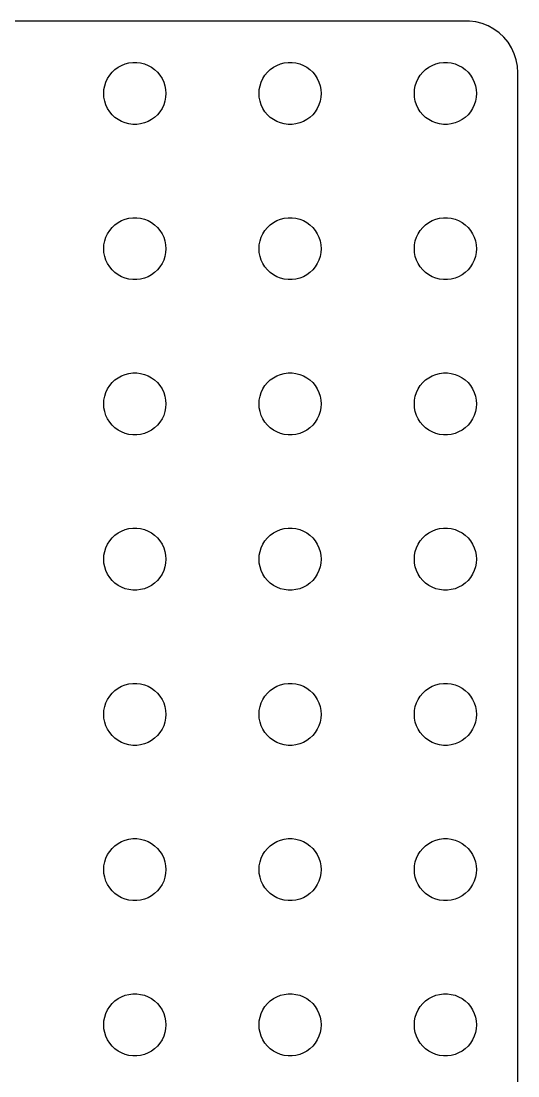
# Model space of a CAD drawing. Header units: metres. Extents: x -48.5 to 48.5, y -48.5 to 48.5.
# Drawn here: x 24.5 to 48.5, y -2.5 to 48.5 of the extents above; entities that cross this region are included whole.
import ezdxf

# ---------------------------------------------------------------- set-up
doc = ezdxf.new("R2010")
doc.units = ezdxf.units.M

msp = doc.modelspace()

# ---------------------------------------------------------------- linework, layer by layer
for p, q in [((46.157, 48.4951), (-46.157, 48.4951)), ((46.4684, 48.4557), (46.157, 48.4951)), ((46.7725, 48.3776), (46.4684, 48.4557)), ((47.0644, 48.2621), (46.7725, 48.3776)), ((47.3396, 48.1108), (47.0644, 48.2621)), ((47.5936, 47.9263), (47.3396, 48.1108)), ((47.8224, 47.7114), (47.5936, 47.9263)), ((48.0225, 47.4695), (47.8224, 47.7114)), ((48.1908, 47.2044), (48.0225, 47.4695)), ((48.3244, 46.9203), (48.1908, 47.2044)), ((48.4214, 46.6217), (48.3244, 46.9203)), ((29.3613, 46.3572), (29.5365, 46.4266)), ((29.5365, 46.4266), (29.7189, 46.4734)), ((29.7189, 46.4734), (29.9058, 46.497)), ((29.9058, 46.497), (30.0942, 46.497)), ((30.0942, 46.497), (30.2811, 46.4734)), ((30.2811, 46.4734), (30.4635, 46.4266)), ((30.4635, 46.4266), (30.6387, 46.3572)), ((36.8613, 46.3572), (37.0365, 46.4266)), ((37.0365, 46.4266), (37.2189, 46.4734)), ((37.2189, 46.4734), (37.4058, 46.497)), ((37.4058, 46.497), (37.5942, 46.497)), ((37.5942, 46.497), (37.7811, 46.4734)), ((37.7811, 46.4734), (37.9635, 46.4266)), ((37.9635, 46.4266), (38.1387, 46.3572)), ((44.3613, 46.3572), (44.5365, 46.4266)), ((44.5365, 46.4266), (44.7189, 46.4734)), ((44.7189, 46.4734), (44.9058, 46.497)), ((44.9058, 46.497), (45.0942, 46.497)), ((45.0942, 46.497), (45.2811, 46.4734)), ((45.2811, 46.4734), (45.4635, 46.4266)), ((45.4635, 46.4266), (45.6387, 46.3572)), ((48.4803, 46.3133), (48.4214, 46.6217)), ((28.6855, 45.7226), (28.7865, 45.8817)), ((28.7865, 45.8817), (28.9065, 46.0268)), ((28.9065, 46.0268), (29.0439, 46.1558)), ((29.0439, 46.1558), (29.1963, 46.2665)), ((29.1963, 46.2665), (29.3613, 46.3572)), ((30.6387, 46.3572), (30.8037, 46.2665)), ((30.8037, 46.2665), (30.9561, 46.1558)), ((30.9561, 46.1558), (31.0934, 46.0268)), ((31.0934, 46.0268), (31.2135, 45.8817)), ((31.2135, 45.8817), (31.3145, 45.7226)), ((36.1855, 45.7226), (36.2865, 45.8817)), ((36.2865, 45.8817), (36.4065, 46.0268)), ((36.4065, 46.0268), (36.5439, 46.1558)), ((36.5439, 46.1558), (36.6963, 46.2665)), ((36.6963, 46.2665), (36.8613, 46.3572)), ((38.1387, 46.3572), (38.3037, 46.2665)), ((38.3037, 46.2665), (38.4561, 46.1558)), ((38.4561, 46.1558), (38.5934, 46.0268)), ((38.5934, 46.0268), (38.7135, 45.8817)), ((38.7135, 45.8817), (38.8145, 45.7226)), ((43.6855, 45.7226), (43.7865, 45.8817)), ((43.7865, 45.8817), (43.9065, 46.0268)), ((43.9065, 46.0268), (44.0439, 46.1558)), ((44.0439, 46.1558), (44.1963, 46.2665)), ((44.1963, 46.2665), (44.3613, 46.3572)), ((45.6387, 46.3572), (45.8037, 46.2665)), ((45.8037, 46.2665), (45.9561, 46.1558)), ((45.9561, 46.1558), (46.0934, 46.0268)), ((46.0934, 46.0268), (46.2135, 45.8817)), ((46.2135, 45.8817), (46.3145, 45.7226)), ((48.5, 46), (48.4803, 46.3133)), ((48.5, -46), (48.5, 46)), ((28.5118, 45.188), (28.5471, 45.373)), ((28.5471, 45.373), (28.6053, 45.5522)), ((28.6053, 45.5522), (28.6855, 45.7226)), ((31.3145, 45.7226), (31.3947, 45.5522)), ((31.3947, 45.5522), (31.4529, 45.373)), ((31.4529, 45.373), (31.4882, 45.188)), ((36.0118, 45.188), (36.0471, 45.373)), ((36.0471, 45.373), (36.1053, 45.5522)), ((36.1053, 45.5522), (36.1855, 45.7226)), ((38.8145, 45.7226), (38.8947, 45.5522)), ((38.8947, 45.5522), (38.9529, 45.373)), ((38.9529, 45.373), (38.9882, 45.188)), ((43.5118, 45.188), (43.5471, 45.373)), ((43.5471, 45.373), (43.6053, 45.5522)), ((43.6053, 45.5522), (43.6855, 45.7226)), ((46.3145, 45.7226), (46.3947, 45.5522)), ((46.3947, 45.5522), (46.4529, 45.373)), ((46.4529, 45.373), (46.4882, 45.188)), ((28.5, 45), (28.5118, 45.188)), ((28.5118, 44.812), (28.5, 45)), ((31.4882, 45.188), (31.5, 45)), ((31.5, 45), (31.4882, 44.812)), ((36, 45), (36.0118, 45.188)), ((36.0118, 44.812), (36, 45)), ((38.9882, 45.188), (39, 45)), ((39, 45), (38.9882, 44.812)), ((43.5, 45), (43.5118, 45.188)), ((43.5118, 44.812), (43.5, 45)), ((46.4882, 45.188), (46.5, 45)), ((46.5, 45), (46.4882, 44.812)), ((28.5471, 44.627), (28.5118, 44.812)), ((28.6053, 44.4478), (28.5471, 44.627)), ((28.6855, 44.2774), (28.6053, 44.4478)), ((31.3947, 44.4478), (31.3145, 44.2774)), ((31.4529, 44.627), (31.3947, 44.4478)), ((31.4882, 44.812), (31.4529, 44.627)), ((36.0471, 44.627), (36.0118, 44.812)), ((36.1053, 44.4478), (36.0471, 44.627)), ((36.1855, 44.2774), (36.1053, 44.4478)), ((38.8947, 44.4478), (38.8145, 44.2774)), ((38.9529, 44.627), (38.8947, 44.4478)), ((38.9882, 44.812), (38.9529, 44.627)), ((43.5471, 44.627), (43.5118, 44.812)), ((43.6053, 44.4478), (43.5471, 44.627)), ((43.6855, 44.2774), (43.6053, 44.4478)), ((46.3947, 44.4478), (46.3145, 44.2774)), ((46.4529, 44.627), (46.3947, 44.4478)), ((46.4882, 44.812), (46.4529, 44.627)), ((28.7865, 44.1183), (28.6855, 44.2774)), ((28.9065, 43.9732), (28.7865, 44.1183)), ((29.0439, 43.8442), (28.9065, 43.9732)), ((29.1963, 43.7335), (29.0439, 43.8442)), ((30.9561, 43.8442), (30.8037, 43.7335)), ((31.0934, 43.9732), (30.9561, 43.8442)), ((31.2135, 44.1183), (31.0934, 43.9732)), ((31.3145, 44.2774), (31.2135, 44.1183)), ((36.2865, 44.1183), (36.1855, 44.2774)), ((36.4065, 43.9732), (36.2865, 44.1183)), ((36.5439, 43.8442), (36.4065, 43.9732)), ((36.6963, 43.7335), (36.5439, 43.8442)), ((38.4561, 43.8442), (38.3037, 43.7335)), ((38.5934, 43.9732), (38.4561, 43.8442)), ((38.7135, 44.1183), (38.5934, 43.9732)), ((38.8145, 44.2774), (38.7135, 44.1183)), ((43.7865, 44.1183), (43.6855, 44.2774)), ((43.9065, 43.9732), (43.7865, 44.1183)), ((44.0439, 43.8442), (43.9065, 43.9732)), ((44.1963, 43.7335), (44.0439, 43.8442)), ((45.9561, 43.8442), (45.8037, 43.7335)), ((46.0934, 43.9732), (45.9561, 43.8442)), ((46.2135, 44.1183), (46.0934, 43.9732)), ((46.3145, 44.2774), (46.2135, 44.1183)), ((29.3613, 43.6428), (29.1963, 43.7335)), ((29.5365, 43.5734), (29.3613, 43.6428)), ((29.7189, 43.5266), (29.5365, 43.5734)), ((29.9058, 43.503), (29.7189, 43.5266)), ((30.0942, 43.503), (29.9058, 43.503)), ((30.2811, 43.5266), (30.0942, 43.503)), ((30.4635, 43.5734), (30.2811, 43.5266)), ((30.6387, 43.6428), (30.4635, 43.5734)), ((30.8037, 43.7335), (30.6387, 43.6428)), ((36.8613, 43.6428), (36.6963, 43.7335)), ((37.0365, 43.5734), (36.8613, 43.6428)), ((37.2189, 43.5266), (37.0365, 43.5734)), ((37.4058, 43.503), (37.2189, 43.5266)), ((37.5942, 43.503), (37.4058, 43.503)), ((37.7811, 43.5266), (37.5942, 43.503)), ((37.9635, 43.5734), (37.7811, 43.5266)), ((38.1387, 43.6428), (37.9635, 43.5734)), ((38.3037, 43.7335), (38.1387, 43.6428)), ((44.3613, 43.6428), (44.1963, 43.7335)), ((44.5365, 43.5734), (44.3613, 43.6428)), ((44.7189, 43.5266), (44.5365, 43.5734)), ((44.9058, 43.503), (44.7189, 43.5266)), ((45.0942, 43.503), (44.9058, 43.503)), ((45.2811, 43.5266), (45.0942, 43.503)), ((45.4635, 43.5734), (45.2811, 43.5266)), ((45.6387, 43.6428), (45.4635, 43.5734)), ((45.8037, 43.7335), (45.6387, 43.6428)), ((29.0439, 38.6558), (29.1963, 38.7665)), ((29.1963, 38.7665), (29.3613, 38.8572)), ((29.3613, 38.8572), (29.5365, 38.9266)), ((29.5365, 38.9266), (29.7189, 38.9734)), ((29.7189, 38.9734), (29.9058, 38.997)), ((29.9058, 38.997), (30.0942, 38.997)), ((30.0942, 38.997), (30.2811, 38.9734)), ((30.2811, 38.9734), (30.4635, 38.9266)), ((30.4635, 38.9266), (30.6387, 38.8572)), ((30.6387, 38.8572), (30.8037, 38.7665)), ((30.8037, 38.7665), (30.9561, 38.6558)), ((36.5439, 38.6558), (36.6963, 38.7665)), ((36.6963, 38.7665), (36.8613, 38.8572)), ((36.8613, 38.8572), (37.0365, 38.9266)), ((37.0365, 38.9266), (37.2189, 38.9734)), ((37.2189, 38.9734), (37.4058, 38.997)), ((37.4058, 38.997), (37.5942, 38.997)), ((37.5942, 38.997), (37.7811, 38.9734)), ((37.7811, 38.9734), (37.9635, 38.9266)), ((37.9635, 38.9266), (38.1387, 38.8572)), ((38.1387, 38.8572), (38.3037, 38.7665)), ((38.3037, 38.7665), (38.4561, 38.6558)), ((44.0439, 38.6558), (44.1963, 38.7665)), ((44.1963, 38.7665), (44.3613, 38.8572)), ((44.3613, 38.8572), (44.5365, 38.9266)), ((44.5365, 38.9266), (44.7189, 38.9734)), ((44.7189, 38.9734), (44.9058, 38.997)), ((44.9058, 38.997), (45.0942, 38.997)), ((45.0942, 38.997), (45.2811, 38.9734)), ((45.2811, 38.9734), (45.4635, 38.9266)), ((45.4635, 38.9266), (45.6387, 38.8572)), ((45.6387, 38.8572), (45.8037, 38.7665)), ((45.8037, 38.7665), (45.9561, 38.6558)), ((28.6053, 38.0522), (28.6855, 38.2226)), ((28.6855, 38.2226), (28.7865, 38.3817)), ((28.7865, 38.3817), (28.9065, 38.5268)), ((28.9065, 38.5268), (29.0439, 38.6558)), ((30.9561, 38.6558), (31.0934, 38.5268)), ((31.0934, 38.5268), (31.2135, 38.3817)), ((31.2135, 38.3817), (31.3145, 38.2226)), ((31.3145, 38.2226), (31.3947, 38.0522)), ((36.1053, 38.0522), (36.1855, 38.2226)), ((36.1855, 38.2226), (36.2865, 38.3817)), ((36.2865, 38.3817), (36.4065, 38.5268)), ((36.4065, 38.5268), (36.5439, 38.6558)), ((38.4561, 38.6558), (38.5934, 38.5268)), ((38.5934, 38.5268), (38.7135, 38.3817)), ((38.7135, 38.3817), (38.8145, 38.2226)), ((38.8145, 38.2226), (38.8947, 38.0522)), ((43.6053, 38.0522), (43.6855, 38.2226)), ((43.6855, 38.2226), (43.7865, 38.3817)), ((43.7865, 38.3817), (43.9065, 38.5268)), ((43.9065, 38.5268), (44.0439, 38.6558)), ((45.9561, 38.6558), (46.0934, 38.5268)), ((46.0934, 38.5268), (46.2135, 38.3817)), ((46.2135, 38.3817), (46.3145, 38.2226)), ((46.3145, 38.2226), (46.3947, 38.0522)), ((28.5118, 37.688), (28.5471, 37.873)), ((28.5471, 37.873), (28.6053, 38.0522)), ((31.3947, 38.0522), (31.4529, 37.873)), ((31.4529, 37.873), (31.4882, 37.688)), ((36.0118, 37.688), (36.0471, 37.873)), ((36.0471, 37.873), (36.1053, 38.0522)), ((38.8947, 38.0522), (38.9529, 37.873)), ((38.9529, 37.873), (38.9882, 37.688)), ((43.5118, 37.688), (43.5471, 37.873)), ((43.5471, 37.873), (43.6053, 38.0522)), ((46.3947, 38.0522), (46.4529, 37.873)), ((46.4529, 37.873), (46.4882, 37.688)), ((28.5, 37.5), (28.5118, 37.688)), ((28.5118, 37.312), (28.5, 37.5)), ((28.5471, 37.127), (28.5118, 37.312)), ((31.4882, 37.312), (31.4529, 37.127)), ((31.4882, 37.688), (31.5, 37.5)), ((31.5, 37.5), (31.4882, 37.312)), ((36, 37.5), (36.0118, 37.688)), ((36.0118, 37.312), (36, 37.5)), ((36.0471, 37.127), (36.0118, 37.312)), ((38.9882, 37.312), (38.9529, 37.127)), ((38.9882, 37.688), (39, 37.5)), ((39, 37.5), (38.9882, 37.312)), ((43.5, 37.5), (43.5118, 37.688)), ((43.5118, 37.312), (43.5, 37.5)), ((43.5471, 37.127), (43.5118, 37.312)), ((46.4882, 37.312), (46.4529, 37.127)), ((46.4882, 37.688), (46.5, 37.5)), ((46.5, 37.5), (46.4882, 37.312)), ((28.6053, 36.9478), (28.5471, 37.127)), ((28.6855, 36.7774), (28.6053, 36.9478)), ((28.7865, 36.6183), (28.6855, 36.7774)), ((31.3145, 36.7774), (31.2135, 36.6183)), ((31.3947, 36.9478), (31.3145, 36.7774)), ((31.4529, 37.127), (31.3947, 36.9478)), ((36.1053, 36.9478), (36.0471, 37.127)), ((36.1855, 36.7774), (36.1053, 36.9478)), ((36.2865, 36.6183), (36.1855, 36.7774)), ((38.8145, 36.7774), (38.7135, 36.6183)), ((38.8947, 36.9478), (38.8145, 36.7774)), ((38.9529, 37.127), (38.8947, 36.9478)), ((43.6053, 36.9478), (43.5471, 37.127)), ((43.6855, 36.7774), (43.6053, 36.9478)), ((43.7865, 36.6183), (43.6855, 36.7774)), ((46.3145, 36.7774), (46.2135, 36.6183)), ((46.3947, 36.9478), (46.3145, 36.7774)), ((46.4529, 37.127), (46.3947, 36.9478)), ((28.9065, 36.4732), (28.7865, 36.6183)), ((29.0439, 36.3442), (28.9065, 36.4732)), ((29.1963, 36.2335), (29.0439, 36.3442)), ((29.3613, 36.1428), (29.1963, 36.2335)), ((30.8037, 36.2335), (30.6387, 36.1428)), ((30.9561, 36.3442), (30.8037, 36.2335)), ((31.0934, 36.4732), (30.9561, 36.3442)), ((31.2135, 36.6183), (31.0934, 36.4732)), ((36.4065, 36.4732), (36.2865, 36.6183)), ((36.5439, 36.3442), (36.4065, 36.4732)), ((36.6963, 36.2335), (36.5439, 36.3442)), ((36.8613, 36.1428), (36.6963, 36.2335)), ((38.3037, 36.2335), (38.1387, 36.1428)), ((38.4561, 36.3442), (38.3037, 36.2335)), ((38.5934, 36.4732), (38.4561, 36.3442)), ((38.7135, 36.6183), (38.5934, 36.4732)), ((43.9065, 36.4732), (43.7865, 36.6183)), ((44.0439, 36.3442), (43.9065, 36.4732)), ((44.1963, 36.2335), (44.0439, 36.3442)), ((44.3613, 36.1428), (44.1963, 36.2335)), ((45.8037, 36.2335), (45.6387, 36.1428)), ((45.9561, 36.3442), (45.8037, 36.2335)), ((46.0934, 36.4732), (45.9561, 36.3442)), ((46.2135, 36.6183), (46.0934, 36.4732)), ((29.5365, 36.0734), (29.3613, 36.1428)), ((29.7189, 36.0266), (29.5365, 36.0734)), ((29.9058, 36.003), (29.7189, 36.0266)), ((30.0942, 36.003), (29.9058, 36.003)), ((30.2811, 36.0266), (30.0942, 36.003)), ((30.4635, 36.0734), (30.2811, 36.0266)), ((30.6387, 36.1428), (30.4635, 36.0734)), ((37.0365, 36.0734), (36.8613, 36.1428)), ((37.2189, 36.0266), (37.0365, 36.0734)), ((37.4058, 36.003), (37.2189, 36.0266)), ((37.5942, 36.003), (37.4058, 36.003)), ((37.7811, 36.0266), (37.5942, 36.003)), ((37.9635, 36.0734), (37.7811, 36.0266)), ((38.1387, 36.1428), (37.9635, 36.0734)), ((44.5365, 36.0734), (44.3613, 36.1428)), ((44.7189, 36.0266), (44.5365, 36.0734)), ((44.9058, 36.003), (44.7189, 36.0266)), ((45.0942, 36.003), (44.9058, 36.003)), ((45.2811, 36.0266), (45.0942, 36.003)), ((45.4635, 36.0734), (45.2811, 36.0266)), ((45.6387, 36.1428), (45.4635, 36.0734)), ((28.9065, 31.0268), (29.0439, 31.1558)), ((29.0439, 31.1558), (29.1963, 31.2665)), ((29.1963, 31.2665), (29.3613, 31.3572)), ((29.3613, 31.3572), (29.5365, 31.4266)), ((29.5365, 31.4266), (29.7189, 31.4734)), ((29.7189, 31.4734), (29.9058, 31.497)), ((29.9058, 31.497), (30.0942, 31.497)), ((30.0942, 31.497), (30.2811, 31.4734)), ((30.2811, 31.4734), (30.4635, 31.4266)), ((30.4635, 31.4266), (30.6387, 31.3572)), ((30.6387, 31.3572), (30.8037, 31.2665)), ((30.8037, 31.2665), (30.9561, 31.1558)), ((30.9561, 31.1558), (31.0934, 31.0268)), ((36.4065, 31.0268), (36.5439, 31.1558)), ((36.5439, 31.1558), (36.6963, 31.2665)), ((36.6963, 31.2665), (36.8613, 31.3572)), ((36.8613, 31.3572), (37.0365, 31.4266)), ((37.0365, 31.4266), (37.2189, 31.4734)), ((37.2189, 31.4734), (37.4058, 31.497)), ((37.4058, 31.497), (37.5942, 31.497)), ((37.5942, 31.497), (37.7811, 31.4734)), ((37.7811, 31.4734), (37.9635, 31.4266)), ((37.9635, 31.4266), (38.1387, 31.3572)), ((38.1387, 31.3572), (38.3037, 31.2665)), ((38.3037, 31.2665), (38.4561, 31.1558)), ((38.4561, 31.1558), (38.5934, 31.0268)), ((43.9065, 31.0268), (44.0439, 31.1558)), ((44.0439, 31.1558), (44.1963, 31.2665)), ((44.1963, 31.2665), (44.3613, 31.3572)), ((44.3613, 31.3572), (44.5365, 31.4266)), ((44.5365, 31.4266), (44.7189, 31.4734)), ((44.7189, 31.4734), (44.9058, 31.497)), ((44.9058, 31.497), (45.0942, 31.497)), ((45.0942, 31.497), (45.2811, 31.4734)), ((45.2811, 31.4734), (45.4635, 31.4266)), ((45.4635, 31.4266), (45.6387, 31.3572)), ((45.6387, 31.3572), (45.8037, 31.2665)), ((45.8037, 31.2665), (45.9561, 31.1558)), ((45.9561, 31.1558), (46.0934, 31.0268)), ((28.6053, 30.5522), (28.6855, 30.7226)), ((28.6855, 30.7226), (28.7865, 30.8817)), ((28.7865, 30.8817), (28.9065, 31.0268)), ((31.0934, 31.0268), (31.2135, 30.8817)), ((31.2135, 30.8817), (31.3145, 30.7226)), ((31.3145, 30.7226), (31.3947, 30.5522)), ((36.1053, 30.5522), (36.1855, 30.7226)), ((36.1855, 30.7226), (36.2865, 30.8817)), ((36.2865, 30.8817), (36.4065, 31.0268)), ((38.5934, 31.0268), (38.7135, 30.8817)), ((38.7135, 30.8817), (38.8145, 30.7226)), ((38.8145, 30.7226), (38.8947, 30.5522)), ((43.6053, 30.5522), (43.6855, 30.7226)), ((43.6855, 30.7226), (43.7865, 30.8817)), ((43.7865, 30.8817), (43.9065, 31.0268)), ((46.0934, 31.0268), (46.2135, 30.8817)), ((46.2135, 30.8817), (46.3145, 30.7226)), ((46.3145, 30.7226), (46.3947, 30.5522)), ((28.5, 30), (28.5118, 30.188)), ((28.5118, 30.188), (28.5471, 30.373)), ((28.5471, 30.373), (28.6053, 30.5522)), ((31.3947, 30.5522), (31.4529, 30.373)), ((31.4529, 30.373), (31.4882, 30.188)), ((31.4882, 30.188), (31.5, 30)), ((36, 30), (36.0118, 30.188)), ((36.0118, 30.188), (36.0471, 30.373)), ((36.0471, 30.373), (36.1053, 30.5522)), ((38.8947, 30.5522), (38.9529, 30.373)), ((38.9529, 30.373), (38.9882, 30.188)), ((38.9882, 30.188), (39, 30)), ((43.5, 30), (43.5118, 30.188)), ((43.5118, 30.188), (43.5471, 30.373)), ((43.5471, 30.373), (43.6053, 30.5522)), ((46.3947, 30.5522), (46.4529, 30.373)), ((46.4529, 30.373), (46.4882, 30.188)), ((46.4882, 30.188), (46.5, 30)), ((28.5118, 29.812), (28.5, 30)), ((28.5471, 29.627), (28.5118, 29.812)), ((28.6053, 29.4478), (28.5471, 29.627)), ((31.4529, 29.627), (31.3947, 29.4478)), ((31.4882, 29.812), (31.4529, 29.627)), ((31.5, 30), (31.4882, 29.812)), ((36.0118, 29.812), (36, 30)), ((36.0471, 29.627), (36.0118, 29.812)), ((36.1053, 29.4478), (36.0471, 29.627)), ((38.9529, 29.627), (38.8947, 29.4478)), ((38.9882, 29.812), (38.9529, 29.627)), ((39, 30), (38.9882, 29.812)), ((43.5118, 29.812), (43.5, 30)), ((43.5471, 29.627), (43.5118, 29.812)), ((43.6053, 29.4478), (43.5471, 29.627)), ((46.4529, 29.627), (46.3947, 29.4478)), ((46.4882, 29.812), (46.4529, 29.627)), ((46.5, 30), (46.4882, 29.812)), ((28.6855, 29.2774), (28.6053, 29.4478)), ((28.7865, 29.1183), (28.6855, 29.2774)), ((28.9065, 28.9732), (28.7865, 29.1183)), ((31.2135, 29.1183), (31.0934, 28.9732)), ((31.3145, 29.2774), (31.2135, 29.1183)), ((31.3947, 29.4478), (31.3145, 29.2774)), ((36.1855, 29.2774), (36.1053, 29.4478)), ((36.2865, 29.1183), (36.1855, 29.2774)), ((36.4065, 28.9732), (36.2865, 29.1183)), ((38.7135, 29.1183), (38.5934, 28.9732)), ((38.8145, 29.2774), (38.7135, 29.1183)), ((38.8947, 29.4478), (38.8145, 29.2774)), ((43.6855, 29.2774), (43.6053, 29.4478)), ((43.7865, 29.1183), (43.6855, 29.2774)), ((43.9065, 28.9732), (43.7865, 29.1183)), ((46.2135, 29.1183), (46.0934, 28.9732)), ((46.3145, 29.2774), (46.2135, 29.1183)), ((46.3947, 29.4478), (46.3145, 29.2774)), ((29.0439, 28.8442), (28.9065, 28.9732)), ((29.1963, 28.7335), (29.0439, 28.8442)), ((29.3613, 28.6427), (29.1963, 28.7335)), ((29.5365, 28.5734), (29.3613, 28.6427)), ((29.7189, 28.5266), (29.5365, 28.5734)), ((30.4635, 28.5734), (30.2811, 28.5266)), ((30.6387, 28.6427), (30.4635, 28.5734)), ((30.8037, 28.7335), (30.6387, 28.6427)), ((30.9561, 28.8442), (30.8037, 28.7335)), ((31.0934, 28.9732), (30.9561, 28.8442)), ((36.5439, 28.8442), (36.4065, 28.9732)), ((36.6963, 28.7335), (36.5439, 28.8442)), ((36.8613, 28.6427), (36.6963, 28.7335)), ((37.0365, 28.5734), (36.8613, 28.6427)), ((37.2189, 28.5266), (37.0365, 28.5734)), ((37.9635, 28.5734), (37.7811, 28.5266)), ((38.1387, 28.6427), (37.9635, 28.5734)), ((38.3037, 28.7335), (38.1387, 28.6427)), ((38.4561, 28.8442), (38.3037, 28.7335)), ((38.5934, 28.9732), (38.4561, 28.8442)), ((44.0439, 28.8442), (43.9065, 28.9732)), ((44.1963, 28.7335), (44.0439, 28.8442)), ((44.3613, 28.6427), (44.1963, 28.7335)), ((44.5365, 28.5734), (44.3613, 28.6427)), ((44.7189, 28.5266), (44.5365, 28.5734)), ((45.4635, 28.5734), (45.2811, 28.5266)), ((45.6387, 28.6427), (45.4635, 28.5734)), ((45.8037, 28.7335), (45.6387, 28.6427)), ((45.9561, 28.8442), (45.8037, 28.7335)), ((46.0934, 28.9732), (45.9561, 28.8442)), ((29.9058, 28.503), (29.7189, 28.5266)), ((30.0942, 28.503), (29.9058, 28.503)), ((30.2811, 28.5266), (30.0942, 28.503)), ((37.4058, 28.503), (37.2189, 28.5266)), ((37.5942, 28.503), (37.4058, 28.503)), ((37.7811, 28.5266), (37.5942, 28.503)), ((44.9058, 28.503), (44.7189, 28.5266)), ((45.0942, 28.503), (44.9058, 28.503)), ((45.2811, 28.5266), (45.0942, 28.503)), ((29.5365, 23.9266), (29.7189, 23.9734)), ((29.7189, 23.9734), (29.9058, 23.997)), ((29.9058, 23.997), (30.0942, 23.997)), ((30.0942, 23.997), (30.2811, 23.9734)), ((30.2811, 23.9734), (30.4635, 23.9266)), ((37.0365, 23.9266), (37.2189, 23.9734)), ((37.2189, 23.9734), (37.4058, 23.997)), ((37.4058, 23.997), (37.5942, 23.997)), ((37.5942, 23.997), (37.7811, 23.9734)), ((37.7811, 23.9734), (37.9635, 23.9266)), ((44.5365, 23.9266), (44.7189, 23.9734)), ((44.7189, 23.9734), (44.9058, 23.997)), ((44.9058, 23.997), (45.0942, 23.997)), ((45.0942, 23.997), (45.2811, 23.9734)), ((45.2811, 23.9734), (45.4635, 23.9266)), ((28.7865, 23.3817), (28.9065, 23.5268)), ((28.9065, 23.5268), (29.0439, 23.6558)), ((29.0439, 23.6558), (29.1963, 23.7665)), ((29.1963, 23.7665), (29.3613, 23.8572)), ((29.3613, 23.8572), (29.5365, 23.9266)), ((30.4635, 23.9266), (30.6387, 23.8572)), ((30.6387, 23.8572), (30.8037, 23.7665)), ((30.8037, 23.7665), (30.9561, 23.6558)), ((30.9561, 23.6558), (31.0934, 23.5268)), ((31.0934, 23.5268), (31.2135, 23.3817)), ((36.2865, 23.3817), (36.4065, 23.5268)), ((36.4065, 23.5268), (36.5439, 23.6558)), ((36.5439, 23.6558), (36.6963, 23.7665)), ((36.6963, 23.7665), (36.8613, 23.8572)), ((36.8613, 23.8572), (37.0365, 23.9266)), ((37.9635, 23.9266), (38.1387, 23.8572)), ((38.1387, 23.8572), (38.3037, 23.7665)), ((38.3037, 23.7665), (38.4561, 23.6558)), ((38.4561, 23.6558), (38.5934, 23.5268)), ((38.5934, 23.5268), (38.7135, 23.3817)), ((43.7865, 23.3817), (43.9065, 23.5268)), ((43.9065, 23.5268), (44.0439, 23.6558)), ((44.0439, 23.6558), (44.1963, 23.7665)), ((44.1963, 23.7665), (44.3613, 23.8572)), ((44.3613, 23.8572), (44.5365, 23.9266)), ((45.4635, 23.9266), (45.6387, 23.8572)), ((45.6387, 23.8572), (45.8037, 23.7665)), ((45.8037, 23.7665), (45.9561, 23.6558)), ((45.9561, 23.6558), (46.0934, 23.5268)), ((46.0934, 23.5268), (46.2135, 23.3817)), ((28.5471, 22.873), (28.6053, 23.0522)), ((28.6053, 23.0522), (28.6855, 23.2226)), ((28.6855, 23.2226), (28.7865, 23.3817)), ((31.2135, 23.3817), (31.3145, 23.2226)), ((31.3145, 23.2226), (31.3947, 23.0522)), ((31.3947, 23.0522), (31.4529, 22.873)), ((36.0471, 22.873), (36.1053, 23.0522)), ((36.1053, 23.0522), (36.1855, 23.2226)), ((36.1855, 23.2226), (36.2865, 23.3817)), ((38.7135, 23.3817), (38.8145, 23.2226)), ((38.8145, 23.2226), (38.8947, 23.0522)), ((38.8947, 23.0522), (38.9529, 22.873)), ((43.5471, 22.873), (43.6053, 23.0522)), ((43.6053, 23.0522), (43.6855, 23.2226)), ((43.6855, 23.2226), (43.7865, 23.3817)), ((46.2135, 23.3817), (46.3145, 23.2226)), ((46.3145, 23.2226), (46.3947, 23.0522)), ((46.3947, 23.0522), (46.4529, 22.873)), ((28.5, 22.5), (28.5118, 22.688)), ((28.5118, 22.312), (28.5, 22.5)), ((28.5118, 22.688), (28.5471, 22.873)), ((31.4529, 22.873), (31.4882, 22.688)), ((31.4882, 22.688), (31.5, 22.5)), ((31.5, 22.5), (31.4882, 22.312)), ((36, 22.5), (36.0118, 22.688)), ((36.0118, 22.312), (36, 22.5)), ((36.0118, 22.688), (36.0471, 22.873)), ((38.9529, 22.873), (38.9882, 22.688)), ((38.9882, 22.688), (39, 22.5)), ((39, 22.5), (38.9882, 22.312)), ((43.5, 22.5), (43.5118, 22.688)), ((43.5118, 22.312), (43.5, 22.5)), ((43.5118, 22.688), (43.5471, 22.873)), ((46.4529, 22.873), (46.4882, 22.688)), ((46.4882, 22.688), (46.5, 22.5)), ((46.5, 22.5), (46.4882, 22.312)), ((28.5471, 22.127), (28.5118, 22.312)), ((28.6053, 21.9478), (28.5471, 22.127)), ((28.6855, 21.7774), (28.6053, 21.9478)), ((31.3947, 21.9478), (31.3145, 21.7774)), ((31.4529, 22.127), (31.3947, 21.9478)), ((31.4882, 22.312), (31.4529, 22.127)), ((36.0471, 22.127), (36.0118, 22.312)), ((36.1053, 21.9478), (36.0471, 22.127)), ((36.1855, 21.7774), (36.1053, 21.9478)), ((38.8947, 21.9478), (38.8145, 21.7774)), ((38.9529, 22.127), (38.8947, 21.9478)), ((38.9882, 22.312), (38.9529, 22.127)), ((43.5471, 22.127), (43.5118, 22.312)), ((43.6053, 21.9478), (43.5471, 22.127)), ((43.6855, 21.7774), (43.6053, 21.9478)), ((46.3947, 21.9478), (46.3145, 21.7774)), ((46.4529, 22.127), (46.3947, 21.9478)), ((46.4882, 22.312), (46.4529, 22.127)), ((28.7865, 21.6183), (28.6855, 21.7774)), ((28.9065, 21.4732), (28.7865, 21.6183)), ((29.0439, 21.3442), (28.9065, 21.4732)), ((31.0934, 21.4732), (30.9561, 21.3442)), ((31.2135, 21.6183), (31.0934, 21.4732)), ((31.3145, 21.7774), (31.2135, 21.6183)), ((36.2865, 21.6183), (36.1855, 21.7774)), ((36.4065, 21.4732), (36.2865, 21.6183)), ((36.5439, 21.3442), (36.4065, 21.4732)), ((38.5934, 21.4732), (38.4561, 21.3442)), ((38.7135, 21.6183), (38.5934, 21.4732)), ((38.8145, 21.7774), (38.7135, 21.6183)), ((43.7865, 21.6183), (43.6855, 21.7774)), ((43.9065, 21.4732), (43.7865, 21.6183)), ((44.0439, 21.3442), (43.9065, 21.4732)), ((46.0934, 21.4732), (45.9561, 21.3442)), ((46.2135, 21.6183), (46.0934, 21.4732)), ((46.3145, 21.7774), (46.2135, 21.6183)), ((29.1963, 21.2335), (29.0439, 21.3442)), ((29.3613, 21.1427), (29.1963, 21.2335)), ((29.5365, 21.0734), (29.3613, 21.1427)), ((29.7189, 21.0266), (29.5365, 21.0734)), ((29.9058, 21.003), (29.7189, 21.0266)), ((30.0942, 21.003), (29.9058, 21.003)), ((30.2811, 21.0266), (30.0942, 21.003)), ((30.4635, 21.0734), (30.2811, 21.0266)), ((30.6387, 21.1427), (30.4635, 21.0734)), ((30.8037, 21.2335), (30.6387, 21.1427)), ((30.9561, 21.3442), (30.8037, 21.2335)), ((36.6963, 21.2335), (36.5439, 21.3442)), ((36.8613, 21.1427), (36.6963, 21.2335)), ((37.0365, 21.0734), (36.8613, 21.1427)), ((37.2189, 21.0266), (37.0365, 21.0734)), ((37.4058, 21.003), (37.2189, 21.0266)), ((37.5942, 21.003), (37.4058, 21.003)), ((37.7811, 21.0266), (37.5942, 21.003)), ((37.9635, 21.0734), (37.7811, 21.0266)), ((38.1387, 21.1427), (37.9635, 21.0734)), ((38.3037, 21.2335), (38.1387, 21.1427)), ((38.4561, 21.3442), (38.3037, 21.2335)), ((44.1963, 21.2335), (44.0439, 21.3442)), ((44.3613, 21.1427), (44.1963, 21.2335)), ((44.5365, 21.0734), (44.3613, 21.1427)), ((44.7189, 21.0266), (44.5365, 21.0734)), ((44.9058, 21.003), (44.7189, 21.0266)), ((45.0942, 21.003), (44.9058, 21.003)), ((45.2811, 21.0266), (45.0942, 21.003)), ((45.4635, 21.0734), (45.2811, 21.0266)), ((45.6387, 21.1427), (45.4635, 21.0734)), ((45.8037, 21.2335), (45.6387, 21.1427)), ((45.9561, 21.3442), (45.8037, 21.2335)), ((29.1963, 16.2665), (29.3613, 16.3572)), ((29.3613, 16.3572), (29.5365, 16.4266)), ((29.5365, 16.4266), (29.7189, 16.4734)), ((29.7189, 16.4734), (29.9058, 16.497)), ((29.9058, 16.497), (30.0942, 16.497)), ((30.0942, 16.497), (30.2811, 16.4734)), ((30.2811, 16.4734), (30.4635, 16.4266)), ((30.4635, 16.4266), (30.6387, 16.3572)), ((30.6387, 16.3572), (30.8037, 16.2665)), ((36.6963, 16.2665), (36.8613, 16.3572)), ((36.8613, 16.3572), (37.0365, 16.4266)), ((37.0365, 16.4266), (37.2189, 16.4734)), ((37.2189, 16.4734), (37.4058, 16.497)), ((37.4058, 16.497), (37.5942, 16.497)), ((37.5942, 16.497), (37.7811, 16.4734)), ((37.7811, 16.4734), (37.9635, 16.4266)), ((37.9635, 16.4266), (38.1387, 16.3572)), ((38.1387, 16.3572), (38.3037, 16.2665)), ((44.1963, 16.2665), (44.3613, 16.3572)), ((44.3613, 16.3572), (44.5365, 16.4266)), ((44.5365, 16.4266), (44.7189, 16.4734)), ((44.7189, 16.4734), (44.9058, 16.497)), ((44.9058, 16.497), (45.0942, 16.497)), ((45.0942, 16.497), (45.2811, 16.4734)), ((45.2811, 16.4734), (45.4635, 16.4266)), ((45.4635, 16.4266), (45.6387, 16.3572)), ((45.6387, 16.3572), (45.8037, 16.2665)), ((28.6855, 15.7226), (28.7865, 15.8817)), ((28.7865, 15.8817), (28.9065, 16.0268)), ((28.9065, 16.0268), (29.0439, 16.1558)), ((29.0439, 16.1558), (29.1963, 16.2665)), ((30.8037, 16.2665), (30.9561, 16.1558)), ((30.9561, 16.1558), (31.0934, 16.0268)), ((31.0934, 16.0268), (31.2135, 15.8817)), ((31.2135, 15.8817), (31.3145, 15.7226)), ((36.1855, 15.7226), (36.2865, 15.8817)), ((36.2865, 15.8817), (36.4065, 16.0268)), ((36.4065, 16.0268), (36.5439, 16.1558)), ((36.5439, 16.1558), (36.6963, 16.2665)), ((38.3037, 16.2665), (38.4561, 16.1558)), ((38.4561, 16.1558), (38.5934, 16.0268)), ((38.5934, 16.0268), (38.7135, 15.8817)), ((38.7135, 15.8817), (38.8145, 15.7226)), ((43.6855, 15.7226), (43.7865, 15.8817)), ((43.7865, 15.8817), (43.9065, 16.0268)), ((43.9065, 16.0268), (44.0439, 16.1558)), ((44.0439, 16.1558), (44.1963, 16.2665)), ((45.8037, 16.2665), (45.9561, 16.1558)), ((45.9561, 16.1558), (46.0934, 16.0268)), ((46.0934, 16.0268), (46.2135, 15.8817)), ((46.2135, 15.8817), (46.3145, 15.7226)), ((28.5118, 15.188), (28.5471, 15.373)), ((28.5471, 15.373), (28.6053, 15.5522)), ((28.6053, 15.5522), (28.6855, 15.7226)), ((31.3145, 15.7226), (31.3947, 15.5522)), ((31.3947, 15.5522), (31.4529, 15.373)), ((31.4529, 15.373), (31.4882, 15.188)), ((36.0118, 15.188), (36.0471, 15.373)), ((36.0471, 15.373), (36.1053, 15.5522)), ((36.1053, 15.5522), (36.1855, 15.7226)), ((38.8145, 15.7226), (38.8947, 15.5522)), ((38.8947, 15.5522), (38.9529, 15.373)), ((38.9529, 15.373), (38.9882, 15.188)), ((43.5118, 15.188), (43.5471, 15.373)), ((43.5471, 15.373), (43.6053, 15.5522)), ((43.6053, 15.5522), (43.6855, 15.7226)), ((46.3145, 15.7226), (46.3947, 15.5522)), ((46.3947, 15.5522), (46.4529, 15.373)), ((46.4529, 15.373), (46.4882, 15.188)), ((28.5, 15), (28.5118, 15.188)), ((28.5118, 14.812), (28.5, 15)), ((28.5471, 14.627), (28.5118, 14.812)), ((31.4882, 14.812), (31.4529, 14.627)), ((31.4882, 15.188), (31.5, 15)), ((31.5, 15), (31.4882, 14.812)), ((36, 15), (36.0118, 15.188)), ((36.0118, 14.812), (36, 15)), ((36.0471, 14.627), (36.0118, 14.812)), ((38.9882, 14.812), (38.9529, 14.627)), ((38.9882, 15.188), (39, 15)), ((39, 15), (38.9882, 14.812)), ((43.5, 15), (43.5118, 15.188)), ((43.5118, 14.812), (43.5, 15)), ((43.5471, 14.627), (43.5118, 14.812)), ((46.4882, 14.812), (46.4529, 14.627)), ((46.4882, 15.188), (46.5, 15)), ((46.5, 15), (46.4882, 14.812)), ((28.6053, 14.4478), (28.5471, 14.627)), ((28.6855, 14.2774), (28.6053, 14.4478)), ((28.7865, 14.1183), (28.6855, 14.2774)), ((31.3145, 14.2774), (31.2135, 14.1183)), ((31.3947, 14.4478), (31.3145, 14.2774)), ((31.4529, 14.627), (31.3947, 14.4478)), ((36.1053, 14.4478), (36.0471, 14.627)), ((36.1855, 14.2774), (36.1053, 14.4478)), ((36.2865, 14.1183), (36.1855, 14.2774)), ((38.8145, 14.2774), (38.7135, 14.1183)), ((38.8947, 14.4478), (38.8145, 14.2774)), ((38.9529, 14.627), (38.8947, 14.4478)), ((43.6053, 14.4478), (43.5471, 14.627)), ((43.6855, 14.2774), (43.6053, 14.4478)), ((43.7865, 14.1183), (43.6855, 14.2774)), ((46.3145, 14.2774), (46.2135, 14.1183)), ((46.3947, 14.4478), (46.3145, 14.2774)), ((46.4529, 14.627), (46.3947, 14.4478)), ((28.9065, 13.9732), (28.7865, 14.1183)), ((29.0439, 13.8442), (28.9065, 13.9732)), ((29.1963, 13.7335), (29.0439, 13.8442)), ((30.9561, 13.8442), (30.8037, 13.7335)), ((31.0934, 13.9732), (30.9561, 13.8442)), ((31.2135, 14.1183), (31.0934, 13.9732)), ((36.4065, 13.9732), (36.2865, 14.1183)), ((36.5439, 13.8442), (36.4065, 13.9732)), ((36.6963, 13.7335), (36.5439, 13.8442)), ((38.4561, 13.8442), (38.3037, 13.7335)), ((38.5934, 13.9732), (38.4561, 13.8442)), ((38.7135, 14.1183), (38.5934, 13.9732)), ((43.9065, 13.9732), (43.7865, 14.1183)), ((44.0439, 13.8442), (43.9065, 13.9732)), ((44.1963, 13.7335), (44.0439, 13.8442)), ((45.9561, 13.8442), (45.8037, 13.7335)), ((46.0934, 13.9732), (45.9561, 13.8442)), ((46.2135, 14.1183), (46.0934, 13.9732)), ((29.3613, 13.6427), (29.1963, 13.7335)), ((29.5365, 13.5734), (29.3613, 13.6427)), ((29.7189, 13.5266), (29.5365, 13.5734)), ((29.9058, 13.5029), (29.7189, 13.5266)), ((30.0942, 13.5029), (29.9058, 13.5029)), ((30.2811, 13.5266), (30.0942, 13.5029)), ((30.4635, 13.5734), (30.2811, 13.5266)), ((30.6387, 13.6427), (30.4635, 13.5734)), ((30.8037, 13.7335), (30.6387, 13.6427)), ((36.8613, 13.6427), (36.6963, 13.7335)), ((37.0365, 13.5734), (36.8613, 13.6427)), ((37.2189, 13.5266), (37.0365, 13.5734)), ((37.4058, 13.5029), (37.2189, 13.5266)), ((37.5942, 13.5029), (37.4058, 13.5029)), ((37.7811, 13.5266), (37.5942, 13.5029)), ((37.9635, 13.5734), (37.7811, 13.5266)), ((38.1387, 13.6427), (37.9635, 13.5734)), ((38.3037, 13.7335), (38.1387, 13.6427)), ((44.3613, 13.6427), (44.1963, 13.7335)), ((44.5365, 13.5734), (44.3613, 13.6427)), ((44.7189, 13.5266), (44.5365, 13.5734)), ((44.9058, 13.5029), (44.7189, 13.5266)), ((45.0942, 13.5029), (44.9058, 13.5029)), ((45.2811, 13.5266), (45.0942, 13.5029)), ((45.4635, 13.5734), (45.2811, 13.5266)), ((45.6387, 13.6427), (45.4635, 13.5734)), ((45.8037, 13.7335), (45.6387, 13.6427)), ((29.0439, 8.65576), (29.1963, 8.76648)), ((29.1963, 8.76648), (29.3613, 8.85724)), ((29.3613, 8.85724), (29.5365, 8.92657)), ((29.5365, 8.92657), (29.7189, 8.97342)), ((29.7189, 8.97342), (29.9058, 8.99704)), ((29.9058, 8.99704), (30.0942, 8.99704)), ((30.0942, 8.99704), (30.2811, 8.97342)), ((30.2811, 8.97342), (30.4635, 8.92657)), ((30.4635, 8.92657), (30.6387, 8.85724)), ((30.6387, 8.85724), (30.8037, 8.76648)), ((30.8037, 8.76648), (30.9561, 8.65576)), ((36.5439, 8.65576), (36.6963, 8.76648)), ((36.6963, 8.76648), (36.8613, 8.85724)), ((36.8613, 8.85724), (37.0365, 8.92657)), ((37.0365, 8.92657), (37.2189, 8.97342)), ((37.2189, 8.97342), (37.4058, 8.99704)), ((37.4058, 8.99704), (37.5942, 8.99704)), ((37.5942, 8.99704), (37.7811, 8.97342)), ((37.7811, 8.97342), (37.9635, 8.92657)), ((37.9635, 8.92657), (38.1387, 8.85724)), ((38.1387, 8.85724), (38.3037, 8.76648)), ((38.3037, 8.76648), (38.4561, 8.65576)), ((44.0439, 8.65576), (44.1963, 8.76648)), ((44.1963, 8.76648), (44.3613, 8.85724)), ((44.3613, 8.85724), (44.5365, 8.92657)), ((44.5365, 8.92657), (44.7189, 8.97342)), ((44.7189, 8.97342), (44.9058, 8.99704)), ((44.9058, 8.99704), (45.0942, 8.99704)), ((45.0942, 8.99704), (45.2811, 8.97342)), ((45.2811, 8.97342), (45.4635, 8.92657)), ((45.4635, 8.92657), (45.6387, 8.85724)), ((45.6387, 8.85724), (45.8037, 8.76648)), ((45.8037, 8.76648), (45.9561, 8.65576)), ((28.6053, 8.05219), (28.6855, 8.22263)), ((28.6855, 8.22263), (28.7865, 8.38167)), ((28.7865, 8.38167), (28.9065, 8.52681)), ((28.9065, 8.52681), (29.0439, 8.65576)), ((30.9561, 8.65576), (31.0934, 8.52681)), ((31.0934, 8.52681), (31.2135, 8.38167)), ((31.2135, 8.38167), (31.3145, 8.22263)), ((31.3145, 8.22263), (31.3947, 8.05219)), ((36.1053, 8.05219), (36.1855, 8.22263)), ((36.1855, 8.22263), (36.2865, 8.38167)), ((36.2865, 8.38167), (36.4065, 8.52681)), ((36.4065, 8.52681), (36.5439, 8.65576)), ((38.4561, 8.65576), (38.5934, 8.52681)), ((38.5934, 8.52681), (38.7135, 8.38167)), ((38.7135, 8.38167), (38.8145, 8.22263)), ((38.8145, 8.22263), (38.8947, 8.05219)), ((43.6053, 8.05219), (43.6855, 8.22263)), ((43.6855, 8.22263), (43.7865, 8.38167)), ((43.7865, 8.38167), (43.9065, 8.52681)), ((43.9065, 8.52681), (44.0439, 8.65576)), ((45.9561, 8.65576), (46.0934, 8.52681)), ((46.0934, 8.52681), (46.2135, 8.38167)), ((46.2135, 8.38167), (46.3145, 8.22263)), ((46.3145, 8.22263), (46.3947, 8.05219)), ((28.5, 7.5), (28.5118, 7.68799)), ((28.5118, 7.68799), (28.5471, 7.87303)), ((28.5471, 7.87303), (28.6053, 8.05219)), ((31.3947, 8.05219), (31.4529, 7.87303)), ((31.4529, 7.87303), (31.4882, 7.68799)), ((31.4882, 7.68799), (31.5, 7.5)), ((36, 7.5), (36.0118, 7.68799)), ((36.0118, 7.68799), (36.0471, 7.87303)), ((36.0471, 7.87303), (36.1053, 8.05219)), ((38.8947, 8.05219), (38.9529, 7.87303)), ((38.9529, 7.87303), (38.9882, 7.68799)), ((38.9882, 7.68799), (39, 7.5)), ((43.5, 7.5), (43.5118, 7.68799)), ((43.5118, 7.68799), (43.5471, 7.87303)), ((43.5471, 7.87303), (43.6053, 8.05219)), ((46.3947, 8.05219), (46.4529, 7.87303)), ((46.4529, 7.87303), (46.4882, 7.68799)), ((46.4882, 7.68799), (46.5, 7.5)), ((28.5118, 7.312), (28.5, 7.5)), ((28.5471, 7.12695), (28.5118, 7.312)), ((31.4882, 7.312), (31.4529, 7.12695)), ((31.5, 7.5), (31.4882, 7.312)), ((36.0118, 7.312), (36, 7.5)), ((36.0471, 7.12695), (36.0118, 7.312)), ((38.9882, 7.312), (38.9529, 7.12695)), ((39, 7.5), (38.9882, 7.312)), ((43.5118, 7.312), (43.5, 7.5)), ((43.5471, 7.12695), (43.5118, 7.312)), ((46.4882, 7.312), (46.4529, 7.12695)), ((46.5, 7.5), (46.4882, 7.312)), ((28.6053, 6.9478), (28.5471, 7.12695)), ((28.6855, 6.77736), (28.6053, 6.9478)), ((28.7865, 6.61832), (28.6855, 6.77736)), ((31.3145, 6.77736), (31.2135, 6.61832)), ((31.3947, 6.9478), (31.3145, 6.77736)), ((31.4529, 7.12695), (31.3947, 6.9478)), ((36.1053, 6.9478), (36.0471, 7.12695)), ((36.1855, 6.77736), (36.1053, 6.9478)), ((36.2865, 6.61832), (36.1855, 6.77736)), ((38.8145, 6.77736), (38.7135, 6.61832)), ((38.8947, 6.9478), (38.8145, 6.77736)), ((38.9529, 7.12695), (38.8947, 6.9478)), ((43.6053, 6.9478), (43.5471, 7.12695)), ((43.6855, 6.77736), (43.6053, 6.9478)), ((43.7865, 6.61832), (43.6855, 6.77736)), ((46.3145, 6.77736), (46.2135, 6.61832)), ((46.3947, 6.9478), (46.3145, 6.77736)), ((46.4529, 7.12695), (46.3947, 6.9478)), ((28.9065, 6.47318), (28.7865, 6.61832)), ((29.0439, 6.34422), (28.9065, 6.47318)), ((29.1963, 6.23351), (29.0439, 6.34422)), ((29.3613, 6.14275), (29.1963, 6.23351)), ((29.5365, 6.07341), (29.3613, 6.14275)), ((30.6387, 6.14275), (30.4635, 6.07341)), ((30.8037, 6.23351), (30.6387, 6.14275)), ((30.9561, 6.34422), (30.8037, 6.23351)), ((31.0934, 6.47318), (30.9561, 6.34422)), ((31.2135, 6.61832), (31.0934, 6.47318)), ((36.4065, 6.47318), (36.2865, 6.61832)), ((36.5439, 6.34422), (36.4065, 6.47318)), ((36.6963, 6.23351), (36.5439, 6.34422)), ((36.8613, 6.14275), (36.6963, 6.23351)), ((37.0365, 6.07341), (36.8613, 6.14275)), ((38.1387, 6.14275), (37.9635, 6.07341)), ((38.3037, 6.23351), (38.1387, 6.14275)), ((38.4561, 6.34422), (38.3037, 6.23351)), ((38.5934, 6.47318), (38.4561, 6.34422)), ((38.7135, 6.61832), (38.5934, 6.47318)), ((43.9065, 6.47318), (43.7865, 6.61832)), ((44.0439, 6.34422), (43.9065, 6.47318)), ((44.1963, 6.23351), (44.0439, 6.34422)), ((44.3613, 6.14275), (44.1963, 6.23351)), ((44.5365, 6.07341), (44.3613, 6.14275)), ((45.6387, 6.14275), (45.4635, 6.07341)), ((45.8037, 6.23351), (45.6387, 6.14275)), ((45.9561, 6.34422), (45.8037, 6.23351)), ((46.0934, 6.47318), (45.9561, 6.34422)), ((46.2135, 6.61832), (46.0934, 6.47318)), ((29.7189, 6.02657), (29.5365, 6.07341)), ((29.9058, 6.00294), (29.7189, 6.02657)), ((30.0942, 6.00294), (29.9058, 6.00294)), ((30.2811, 6.02657), (30.0942, 6.00294)), ((30.4635, 6.07341), (30.2811, 6.02657)), ((37.2189, 6.02657), (37.0365, 6.07341)), ((37.4058, 6.00294), (37.2189, 6.02657)), ((37.5942, 6.00294), (37.4058, 6.00294)), ((37.7811, 6.02657), (37.5942, 6.00294)), ((37.9635, 6.07341), (37.7811, 6.02657)), ((44.7189, 6.02657), (44.5365, 6.07341)), ((44.9058, 6.00294), (44.7189, 6.02657)), ((45.0942, 6.00294), (44.9058, 6.00294)), ((45.2811, 6.02657), (45.0942, 6.00294)), ((45.4635, 6.07341), (45.2811, 6.02657)), ((28.7865, 0.881668), (28.9065, 1.02681)), ((28.9065, 1.02681), (29.0439, 1.15576)), ((29.0439, 1.15576), (29.1963, 1.26648)), ((29.1963, 1.26648), (29.3613, 1.35724)), ((29.3613, 1.35724), (29.5365, 1.42657)), ((29.5365, 1.42657), (29.7189, 1.47342)), ((29.7189, 1.47342), (29.9058, 1.49704)), ((29.9058, 1.49704), (30.0942, 1.49704)), ((30.0942, 1.49704), (30.2811, 1.47342)), ((30.2811, 1.47342), (30.4635, 1.42657)), ((30.4635, 1.42657), (30.6387, 1.35724)), ((30.6387, 1.35724), (30.8037, 1.26648)), ((30.8037, 1.26648), (30.9561, 1.15576)), ((30.9561, 1.15576), (31.0934, 1.02681)), ((31.0934, 1.02681), (31.2135, 0.881668)), ((36.2865, 0.881668), (36.4065, 1.02681)), ((36.4065, 1.02681), (36.5439, 1.15576)), ((36.5439, 1.15576), (36.6963, 1.26648)), ((36.6963, 1.26648), (36.8613, 1.35724)), ((36.8613, 1.35724), (37.0365, 1.42657)), ((37.0365, 1.42657), (37.2189, 1.47342)), ((37.2189, 1.47342), (37.4058, 1.49704)), ((37.4058, 1.49704), (37.5942, 1.49704)), ((37.5942, 1.49704), (37.7811, 1.47342)), ((37.7811, 1.47342), (37.9635, 1.42657)), ((37.9635, 1.42657), (38.1387, 1.35724)), ((38.1387, 1.35724), (38.3037, 1.26648)), ((38.3037, 1.26648), (38.4561, 1.15576)), ((38.4561, 1.15576), (38.5934, 1.02681)), ((38.5934, 1.02681), (38.7135, 0.881668)), ((43.7865, 0.881668), (43.9065, 1.02681)), ((43.9065, 1.02681), (44.0439, 1.15576)), ((44.0439, 1.15576), (44.1963, 1.26648)), ((44.1963, 1.26648), (44.3613, 1.35724)), ((44.3613, 1.35724), (44.5365, 1.42657)), ((44.5365, 1.42657), (44.7189, 1.47342)), ((44.7189, 1.47342), (44.9058, 1.49704)), ((44.9058, 1.49704), (45.0942, 1.49704)), ((45.0942, 1.49704), (45.2811, 1.47342)), ((45.2811, 1.47342), (45.4635, 1.42657)), ((45.4635, 1.42657), (45.6387, 1.35724)), ((45.6387, 1.35724), (45.8037, 1.26648)), ((45.8037, 1.26648), (45.9561, 1.15576)), ((45.9561, 1.15576), (46.0934, 1.02681)), ((46.0934, 1.02681), (46.2135, 0.881668)), ((28.5471, 0.373032), (28.6053, 0.552185)), ((28.6053, 0.552185), (28.6855, 0.722626)), ((28.6855, 0.722626), (28.7865, 0.881668)), ((31.2135, 0.881668), (31.3145, 0.722626)), ((31.3145, 0.722626), (31.3947, 0.552185)), ((31.3947, 0.552185), (31.4529, 0.373032)), ((36.0471, 0.373032), (36.1053, 0.552185)), ((36.1053, 0.552185), (36.1855, 0.722626)), ((36.1855, 0.722626), (36.2865, 0.881668)), ((38.7135, 0.881668), (38.8145, 0.722626)), ((38.8145, 0.722626), (38.8947, 0.552185)), ((38.8947, 0.552185), (38.9529, 0.373032)), ((43.5471, 0.373032), (43.6053, 0.552185)), ((43.6053, 0.552185), (43.6855, 0.722626)), ((43.6855, 0.722626), (43.7865, 0.881668)), ((46.2135, 0.881668), (46.3145, 0.722626)), ((46.3145, 0.722626), (46.3947, 0.552185)), ((46.3947, 0.552185), (46.4529, 0.373032)), ((28.5, 0), (28.5118, 0.187988)), ((28.5118, -0.187988), (28.5, 0)), ((28.5118, 0.187988), (28.5471, 0.373032)), ((31.4529, 0.373032), (31.4882, 0.187988)), ((31.4882, 0.187988), (31.5, 0)), ((31.5, 0), (31.4882, -0.187988)), ((36, 0), (36.0118, 0.187988)), ((36.0118, -0.187988), (36, 0)), ((36.0118, 0.187988), (36.0471, 0.373032)), ((38.9529, 0.373032), (38.9882, 0.187988)), ((38.9882, 0.187988), (39, 0)), ((39, 0), (38.9882, -0.187988)), ((43.5, 0), (43.5118, 0.187988)), ((43.5118, -0.187988), (43.5, 0)), ((43.5118, 0.187988), (43.5471, 0.373032)), ((46.4529, 0.373032), (46.4882, 0.187988)), ((46.4882, 0.187988), (46.5, 0)), ((46.5, 0), (46.4882, -0.187988)), ((28.5471, -0.373032), (28.5118, -0.187988)), ((28.6053, -0.552185), (28.5471, -0.373032)), ((31.4529, -0.373032), (31.3947, -0.552185)), ((31.4882, -0.187988), (31.4529, -0.373032)), ((36.0471, -0.373032), (36.0118, -0.187988)), ((36.1053, -0.552185), (36.0471, -0.373032)), ((38.9529, -0.373032), (38.8947, -0.552185)), ((38.9882, -0.187988), (38.9529, -0.373032)), ((43.5471, -0.373032), (43.5118, -0.187988)), ((43.6053, -0.552185), (43.5471, -0.373032)), ((46.4529, -0.373032), (46.3947, -0.552185)), ((46.4882, -0.187988), (46.4529, -0.373032)), ((28.6855, -0.722626), (28.6053, -0.552185)), ((28.7865, -0.881668), (28.6855, -0.722626)), ((28.9065, -1.02681), (28.7865, -0.881668)), ((31.2135, -0.881668), (31.0934, -1.02681)), ((31.3145, -0.722626), (31.2135, -0.881668)), ((31.3947, -0.552185), (31.3145, -0.722626)), ((36.1855, -0.722626), (36.1053, -0.552185)), ((36.2865, -0.881668), (36.1855, -0.722626)), ((36.4065, -1.02681), (36.2865, -0.881668)), ((38.7135, -0.881668), (38.5934, -1.02681)), ((38.8145, -0.722626), (38.7135, -0.881668)), ((38.8947, -0.552185), (38.8145, -0.722626)), ((43.6855, -0.722626), (43.6053, -0.552185)), ((43.7865, -0.881668), (43.6855, -0.722626)), ((43.9065, -1.02681), (43.7865, -0.881668)), ((46.2135, -0.881668), (46.0934, -1.02681)), ((46.3145, -0.722626), (46.2135, -0.881668)), ((46.3947, -0.552185), (46.3145, -0.722626)), ((29.0439, -1.15576), (28.9065, -1.02681)), ((29.1963, -1.26648), (29.0439, -1.15576)), ((29.3613, -1.35724), (29.1963, -1.26648)), ((29.5365, -1.42657), (29.3613, -1.35724)), ((29.7189, -1.47342), (29.5365, -1.42657)), ((29.9058, -1.49704), (29.7189, -1.47342)), ((30.0942, -1.49704), (29.9058, -1.49704)), ((30.2811, -1.47342), (30.0942, -1.49704)), ((30.4635, -1.42657), (30.2811, -1.47342)), ((30.6387, -1.35724), (30.4635, -1.42657)), ((30.8037, -1.26648), (30.6387, -1.35724)), ((30.9561, -1.15576), (30.8037, -1.26648)), ((31.0934, -1.02681), (30.9561, -1.15576)), ((36.5439, -1.15576), (36.4065, -1.02681)), ((36.6963, -1.26648), (36.5439, -1.15576)), ((36.8613, -1.35724), (36.6963, -1.26648)), ((37.0365, -1.42657), (36.8613, -1.35724)), ((37.2189, -1.47342), (37.0365, -1.42657)), ((37.4058, -1.49704), (37.2189, -1.47342)), ((37.5942, -1.49704), (37.4058, -1.49704)), ((37.7811, -1.47342), (37.5942, -1.49704)), ((37.9635, -1.42657), (37.7811, -1.47342)), ((38.1387, -1.35724), (37.9635, -1.42657)), ((38.3037, -1.26648), (38.1387, -1.35724)), ((38.4561, -1.15576), (38.3037, -1.26648)), ((38.5934, -1.02681), (38.4561, -1.15576)), ((44.0439, -1.15576), (43.9065, -1.02681)), ((44.1963, -1.26648), (44.0439, -1.15576)), ((44.3613, -1.35724), (44.1963, -1.26648)), ((44.5365, -1.42657), (44.3613, -1.35724)), ((44.7189, -1.47342), (44.5365, -1.42657)), ((44.9058, -1.49704), (44.7189, -1.47342)), ((45.0942, -1.49704), (44.9058, -1.49704)), ((45.2811, -1.47342), (45.0942, -1.49704)), ((45.4635, -1.42657), (45.2811, -1.47342)), ((45.6387, -1.35724), (45.4635, -1.42657)), ((45.8037, -1.26648), (45.6387, -1.35724)), ((45.9561, -1.15576), (45.8037, -1.26648)), ((46.0934, -1.02681), (45.9561, -1.15576))]:
    msp.add_line(p, q)

doc.saveas('drawing.dxf')
